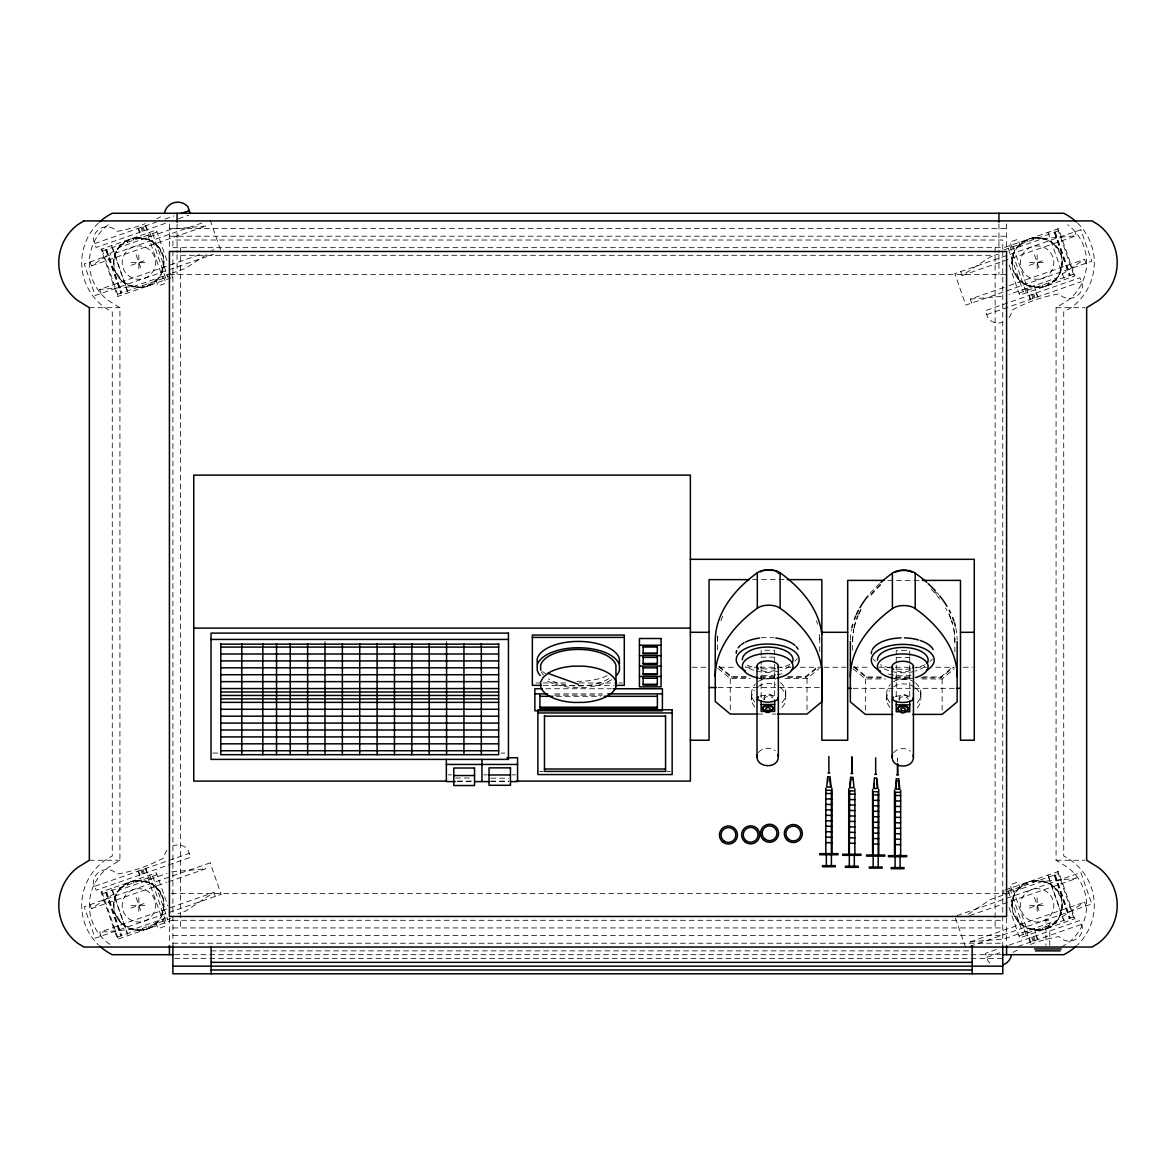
<?xml version="1.0" encoding="UTF-8"?>
<svg xmlns="http://www.w3.org/2000/svg" width="1176" height="1176" viewBox="0 0 1176 1176"><rect width="100%" height="100%" fill="white"/><g stroke="black" fill="none" stroke-linecap="round" stroke-linejoin="round"><path stroke-width="0.75" stroke-dasharray="5 3.75" d="M113.896 264.438C111.441 227.615 170.094 230.996 163.42 267.305C156.364 303.158 100.592 285.562 116.321 251.723M113.896 907.181C111.441 870.358 170.094 873.739 163.42 910.033C156.364 945.901 100.592 928.305 116.321 894.466M1012.198 264.438C1009.743 227.615 1068.396 230.996 1061.722 267.305C1054.666 303.158 998.894 285.562 1014.623 251.723M1012.198 907.181C1009.743 870.358 1068.396 873.739 1061.722 910.033C1054.666 945.901 998.894 928.305 1014.623 894.466M161.377 273.494L163.802 260.778M161.377 916.236L163.802 903.521M1059.679 273.494L1062.104 260.778M1059.679 916.236L1062.104 903.521M758.432 752.581C762.254 747.436 770.324 746.833 775.219 750.758M893.525 752.949C897.362 747.804 905.417 747.186 910.327 751.111M787.641 676.582L805.722 676.582L818.349 666.086M787.641 677.45L805.722 677.45L818.349 666.954M785.083 678.611L807.03 678.611L819.319 668.38M922.734 676.95L940.829 676.95L953.442 666.439M920.926 677.817L940.829 677.817L953.442 667.306M921.999 678.964L942.138 678.964L954.412 668.732M119.908 246.269L130.624 238.978A25.019 25.019 0 0 1 163.42 267.305A25.019 25.019 0 0 1 122.495 281.549L115.219 270.833M147.073 286.238L157.79 278.962M1018.21 246.269L1028.927 238.978A25.019 25.019 0 0 1 1061.722 267.305A25.019 25.019 0 0 1 1020.812 281.549L1013.521 270.833M119.908 888.997L130.624 881.721A25.019 25.019 0 0 1 163.42 910.033A25.019 25.019 0 0 1 122.495 924.292L115.219 913.576M1045.376 286.238L1056.092 278.962M147.073 928.981L157.79 921.705M1018.21 888.997L1028.927 881.721A25.019 25.019 0 0 1 1061.722 910.033A25.019 25.019 0 0 1 1020.812 924.292L1013.521 913.576M1045.376 928.981L1056.092 921.705M90.037 261.939L91.405 265.879L119.834 247.151L171.799 229.055L205.712 226.086L204.786 223.455M206.447 254.633L185.514 268.437L172.519 272.964M960.689 271.568L962.071 275.507L990.486 256.78L998.101 254.134M90.037 904.682L91.405 908.622L119.834 889.894L166.933 873.489M1085.963 263.277L1084.595 259.337L1056.166 278.065L1009.067 294.47M215.311 896.391L213.929 892.452L185.514 911.179L177.899 913.825M968.054 914.311L990.486 899.522L1003.481 894.995M1085.963 906.02L1084.595 902.08L1056.166 920.808L1004.201 938.904L970.288 941.873L971.67 945.813M108.236 224.748A47.437 47.437 0 0 0 108.236 300.483L119.923 307.7L119.923 860.259L108.236 867.476A47.437 47.437 0 0 0 108.236 943.211L111.338 945.137M1061.561 947.048L1067.764 943.211A47.437 47.437 0 0 0 1067.764 867.476L1056.077 860.259L1056.077 307.7L1067.764 300.483A47.437 47.437 0 0 0 1067.764 224.748M94.727 243.535L156.173 222.146M164.978 219.074L174.048 215.914M165.478 223.308L96.094 247.474L93.345 239.595A13.553 13.553 0 0 1 116.983 231.378A151.16 151.16 0 0 0 145.221 223.675M178.473 218.78L188.91 215.149M102.518 250.973L157.011 231.995M201.757 223.043L84.187 263.983L95.153 295.485L213.356 254.325M91.405 265.879L205.712 226.086M130.977 265.35L146.721 259.867M101.004 293.456L99.637 289.516L200.229 254.486M211.989 250.385L213.929 249.709M170.946 273.508L133.549 286.532L99.637 289.516M117.6 294.294L168.624 276.536M171.123 277.859L117.512 296.528L101.048 249.283L156.32 230.026L167.874 263.189M172.372 277.433L172.093 275.316M1058.4 230.922L1003.907 249.9L1003.216 247.93L1058.488 228.688L1074.952 275.948L1019.68 295.191L1008.126 262.027M1009.743 250.076L1042.45 238.684L1076.363 235.714L1074.996 231.775M962.071 275.507L1076.363 235.714M1029.279 265.35L1045.023 259.867M971.67 303.085L970.288 299.145L1007.479 286.194M1009.199 285.592L1084.595 259.337M1018.989 293.221L1073.482 274.243M986.767 314.595L1081.273 281.681M94.727 886.278L189.233 853.364M102.518 893.716L157.011 874.738M91.405 908.622L166.801 882.367M168.521 881.765L205.712 868.814L204.33 864.889M130.977 908.092L146.721 902.609M101.004 936.184L99.637 932.245L213.929 892.452M166.257 917.883L133.549 929.275L99.637 932.245M117.6 937.037L170.652 918.559M172.784 920.029L117.512 939.271L101.048 892.025L156.32 872.768L167.874 905.932M1003.628 890.541L1003.907 892.643M1004.877 890.1L1058.488 871.431L1074.952 918.677L1019.68 937.933L1008.126 904.77M1007.376 891.437L1058.4 873.665M1005.054 894.451L1042.45 881.427L1076.363 878.457L1074.996 874.518M956.985 915.604L1080.847 872.474L1091.813 903.977L969.524 946.562M969.73 915.59L1076.363 878.457M1029.279 908.092L1045.023 902.609M970.288 941.873L1084.595 902.08M1018.989 935.964L1073.482 916.986M996.41 949.561L985.4 953.398L988.134 961.277A13.553 13.553 0 0 0 992.353 964.452M1008.949 945.195L1079.906 920.485L1082.655 928.364A13.553 13.553 0 0 1 1059.017 936.596A151.16 151.16 0 0 0 1028.177 945.298M986.767 957.337L1002.496 951.854M1018.254 946.371L1081.273 924.424M760.137 696.03L767.678 695.001L775.219 696.03M895.23 696.398L902.771 695.369L910.327 696.398M970.288 299.145L1004.201 296.161M171.799 871.798L205.712 868.814M169.417 228.556L1006.582 228.556M169.417 236.2L1006.582 236.2M172.901 247.666L1002.76 247.666M180.545 255.31L995.117 255.31M131.197 262.615L146.486 262.615M1029.514 262.615L1044.803 262.615M169.417 274.42L1006.582 274.42M89.347 307.7L119.923 307.7M1056.077 307.7L1084.86 307.7M752.713 579.621L785.465 579.621M887.718 580.4L920.455 580.4M774.661 657.163L761.137 657.163L761.137 664.396M896.244 657.516L909.754 657.516M692.194 667.248L706.85 667.248M719.668 667.248L734.324 667.248M745.319 667.248L758.138 667.248M759.975 667.248L791.11 667.248M800.268 667.248L822.245 667.248M824.082 667.248L846.058 667.248M853.379 667.248L869.872 667.248M879.031 667.248L893.687 667.248M895.509 667.248L913.825 667.248M915.663 667.248L926.644 667.248M935.802 667.248L954.133 667.248M963.291 667.248L972.449 667.248M718.962 666.086L731.575 676.582L746.04 676.582M760.519 676.582L776.792 676.582M854.055 666.439L866.668 676.95L881.147 676.95M895.612 676.95L911.885 676.95M718.962 666.954L731.575 677.45L746.04 677.45M760.519 677.45L776.792 677.45M854.055 667.306L866.668 677.817L884.764 677.817M895.612 677.817L911.885 677.817M717.977 668.38L730.267 678.611L750.347 678.611M759.475 678.611L775.925 678.611M853.07 668.732L865.36 678.964L885.44 678.964M894.568 678.964L911.018 678.964M535.962 682.977L541.372 682.977M543.18 682.977L566.611 682.977M579.224 682.977L617.077 682.977M618.885 682.977L622.486 682.977M543.18 685.358L613.475 685.358M718.154 687.548L820.025 687.548M853.144 688.327L955.03 688.327M545.811 688.754L611.402 688.754M554.925 693.884L602.288 693.884M554.602 695.134L602.318 695.134M556.439 696.31L600.48 696.31M757.682 714.038L763.165 714.038M772.309 714.038L775.969 714.038M212.856 753.066L218.354 753.066M501.094 753.066L504.769 753.066M539.681 771.397L543.312 771.397M666.718 771.397L670.349 771.397M448.13 774.866L451.687 774.866M483.733 774.866L487.29 774.866M512.207 774.866L515.779 774.866M455.494 778.012L471.076 778.012M490.833 778.174L508.679 778.174M457.64 781.114L472.296 781.114M490.627 781.114L508.943 781.114M457.038 781.584L471.267 781.584M490.848 781.584L508.649 781.584M89.347 860.259L119.923 860.259M1056.077 860.259L1084.86 860.259M171.255 893.554L1006.582 893.554M131.197 905.344L146.486 905.344M1029.514 905.344L1044.803 905.344M172.901 920.293L1002.76 920.293M172.901 927.938L1002.76 927.938M172.901 935.582L1002.76 935.582M172.901 943.225L1002.76 943.225M211.121 950.87L970.347 950.87M174.724 954.692L1001.276 954.692M174.739 958.513L1002.76 958.513M1035.321 237.655L1048.037 240.08M1026.266 285.136L1038.981 287.561M137.019 237.655L149.734 240.08M127.963 285.136L140.679 287.561M1035.321 880.398L1048.037 882.823M1026.266 927.879L1038.981 930.304M137.019 880.398L149.734 882.823M127.963 927.879L140.679 930.304M1053.505 243.667L1060.781 254.383M1053.505 886.41L1060.781 897.126M155.188 243.667L162.479 254.383M155.188 886.41L162.479 897.126M1057.709 228.952L1074.173 276.213M1055.239 232.025L1070.322 275.346M1054.651 232.231L1069.734 275.551M1054.255 232.363L1069.351 275.684M1047.992 232.348L1064.456 279.594M1032.778 237.64L1033.454 239.61M1048.536 282.931L1049.227 284.901M1034.41 254.736L1039.893 270.48M1026.574 239.801L1027.265 241.771M1042.348 285.092L1043.038 287.062M1020.415 246.372L1017.946 239.272L1010.066 242.021L1012.536 249.106M1034.116 285.739L1037.967 296.764M1036.056 293.015L1037.438 296.955M1033.675 293.853L1035.042 297.793M1032.646 294.206L1034.027 298.145M1031.631 294.559L1032.998 298.498M1013.065 246.71L1028.162 290.031M1029.235 295.397L1030.617 299.336M1026.251 288.488L1030.088 299.512M1009.861 245.622L1026.31 292.883M1008.229 248.401L1023.311 291.721M1057.709 871.695L1074.173 918.956M1055.239 874.768L1070.322 918.088M1054.651 874.973L1069.734 918.294M1054.255 875.106L1069.351 918.427M1047.992 875.076L1064.456 922.337M1048.522 877.105L1063.604 920.426M1032.778 880.383L1033.454 882.353M1048.536 925.674L1049.227 927.643M1034.41 897.479L1039.893 913.223M1026.574 882.544L1027.265 884.514M1042.348 927.82L1043.038 929.79M1020.415 889.1L1017.946 882.015L1010.066 884.764L1012.536 891.849M1034.116 928.481L1037.967 939.506M1036.056 935.758L1037.438 939.697M1033.675 936.581L1035.042 940.521M1032.646 936.949L1034.027 940.873M1031.631 937.301L1032.998 941.241M1013.065 889.453L1028.162 932.774M1029.235 938.125L1030.617 942.064M1026.251 931.23L1030.088 942.255M1009.861 888.365L1026.31 935.626M1008.229 891.143L1023.311 934.45M955.412 918.015L965.805 947.856M210.195 220.103L220.588 249.944M152.689 233.509L167.771 276.83M149.69 232.348L166.139 279.594M145.912 225.704L149.749 236.729M163.464 276.11L165.934 283.21L158.054 285.944L155.585 278.859M145.383 225.895L146.765 229.834M147.838 235.2L162.935 278.506M143.002 226.733L144.369 230.658M141.973 227.086L143.354 231.025M140.958 227.438L142.325 231.378M138.562 228.262L139.944 232.201M138.033 228.453L141.884 239.478M132.962 238.169L133.652 240.139M148.735 283.445L149.425 285.415M136.107 254.736L141.59 270.48M126.773 240.33L127.464 242.285M142.546 285.606L143.222 287.576M112.396 247.533L127.478 290.854M111.544 245.622L128.008 292.883M106.648 249.532L121.745 292.853M106.266 249.665L121.348 292.986M105.678 249.871L120.761 293.191M101.827 249.003L118.291 296.264M152.689 876.252L167.771 919.558M149.69 875.076L166.139 922.337M145.912 868.447L149.749 879.472M163.464 918.853L165.934 925.938L158.054 928.687L155.585 921.602M145.383 868.638L146.765 872.577M147.838 877.928L162.935 921.249M143.002 869.461L144.369 873.4M141.973 869.814L143.354 873.753M140.958 870.181L142.325 874.106M138.562 871.004L139.944 874.944M138.033 871.195L141.884 882.22M132.962 880.912L133.652 882.867M148.735 926.188L149.425 928.158M136.107 897.479L141.59 913.223M126.773 883.058L127.464 885.028M142.546 928.349L143.222 930.319M112.396 890.276L127.478 933.597M111.544 888.365L128.008 935.626M106.648 892.275L121.745 935.596M106.266 892.408L121.348 935.728M105.678 892.613L120.761 935.934M101.827 891.746L118.291 939.007M1049.786 945.475L1049.786 920.293L1045.964 920.293L1045.964 945.475M1037.159 254.971L1037.159 270.26M1037.159 897.7L1037.159 912.988M1006.582 223.969L1006.582 249.047M1006.582 918.03L1006.582 943.902M1002.76 249.18L1002.76 240.022L172.901 240.022L172.901 249.18M1002.76 251.017L1002.76 945.989M998.938 224.057L998.938 252.825M998.938 254.633L998.938 274.42M995.117 247.666L995.117 927.938M954.838 652.033L954.838 640.597A237.17 118.585 0 0 0 953.442 627.029M942.138 678.964L942.138 710.848M940.829 676.95L940.829 677.817M920.764 692.091L920.764 697.045M909.754 656.032L909.754 650.607L896.244 650.607L896.244 656.032M909.754 657.84L909.754 663.264M909.754 665.072L909.754 699.117M896.244 657.84L896.244 663.264M896.244 665.072L896.244 699.117M886.733 695.339L886.733 700.293M866.668 676.95L866.668 677.817M865.36 678.964L865.36 710.848M852.659 650.284L852.659 640.597A240.962 120.481 0 0 1 853.82 628.734M819.745 651.68L819.745 640.229A237.17 118.585 0 0 0 819.584 635.128M807.03 678.611L807.03 710.495M805.722 676.582L805.722 677.45M785.671 691.723L785.671 696.692M774.661 662.896L774.661 650.24L761.137 650.24L761.137 655.664M774.661 664.396L774.661 700.881M761.137 666.204L761.137 699.073M751.626 694.972L751.626 699.926M731.575 676.582L731.575 677.45M730.267 678.611L730.267 710.495M717.551 649.916L717.551 640.229A240.962 120.481 0 0 1 717.933 633.438M446.571 641.493L446.571 644.139M324.988 641.493L324.988 644.139M180.545 247.666L180.545 927.938M177.061 224.057L177.061 252.825M177.061 254.633L177.061 274.42M172.901 251.017L172.901 945.989M169.417 223.969L169.417 249.047M169.417 918.03L169.417 943.902M138.841 254.971L138.841 270.26M138.841 897.7L138.841 912.988M1012.992 952.384A151.16 151.16 0 0 1 1017.96 949.826M1020.812 924.292A25.019 25.019 0 0 1 1028.927 881.721M1009.052 317.682A13.553 13.553 0 0 0 1011.772 310.302A151.16 151.16 0 0 1 1059.017 293.853A13.553 13.553 0 0 0 1082.655 285.621L1079.906 277.742L985.4 310.655L988.134 318.534A13.553 13.553 0 0 0 1002.702 322.298M1020.812 281.549A25.019 25.019 0 0 1 1028.927 238.978M160.539 216.884A151.16 151.16 0 0 1 156.775 218.736M122.495 281.549A25.019 25.019 0 0 1 130.624 238.978M122.495 924.292A25.019 25.019 0 0 1 130.624 881.721M166.948 850.292A13.553 13.553 0 0 0 164.228 857.657A151.16 151.16 0 0 1 116.983 874.106A13.553 13.553 0 0 0 93.345 882.338L96.094 890.217L190.6 857.304L187.866 849.425A13.553 13.553 0 0 0 173.298 845.662M98.461 223.028A55.11 55.11 0 0 0 112.279 311.963L112.279 856.01A55.11 55.11 0 0 0 98.461 944.931M1077.539 223.028A55.11 55.11 0 0 1 1063.721 311.963L1063.721 856.01A55.11 55.11 0 0 1 1077.539 944.931M607.228 675.685A41.454 19.963 0 0 1 577.019 681.33M545.752 673.73A41.454 19.963 0 0 1 542.68 671.57M608.742 678.655A37.985 18.287 0 0 1 548.486 679.008M543.415 674.906A37.985 18.287 0 0 1 541.342 671.878M611.535 679.654A41.454 19.963 0 0 1 545.752 680.051M763.988 699.72A4.719 4.087 0 0 1 768.134 696.28L769.369 696.295A4.719 4.087 0 0 1 772.456 697.912M780.482 682.624A17.125 14.832 0 0 1 782.011 702.631M754.845 702.131A17.125 14.832 0 0 1 755.286 684.079M758.52 681.389A17.125 14.832 0 0 1 766.781 678.611L771.25 678.684A17.125 14.832 0 0 1 775.543 679.772M780.482 687.592A17.125 14.832 0 0 1 782.011 707.585M754.845 707.085A17.125 14.832 0 0 1 754.404 690.077M758.52 686.358A17.125 14.832 0 0 1 766.781 683.565L771.25 683.653A17.125 14.832 0 0 1 775.543 684.726M764.253 699.793A4.719 4.087 0 0 1 768.134 694.252L769.369 694.266A4.719 4.087 0 0 1 773.338 697.853M816.482 620.81A237.17 118.585 0 0 1 817.511 624.162M819.437 634.29A237.17 118.585 0 0 1 819.745 641.096M717.551 641.096A240.962 120.481 0 0 1 717.933 634.305M720.991 620.84A240.962 120.481 0 0 1 723.637 614.195M781.966 673.745A31.458 15.729 0 0 1 777.395 674.686M775.822 674.921A31.458 15.729 0 0 1 759.534 674.921M797.24 658.604A31.458 15.729 0 0 1 794.917 661.088M789.919 664.352A31.458 15.729 0 0 1 780.482 667.586M775.822 668.409A31.458 15.729 0 0 1 759.534 668.409M751.949 666.851A31.458 15.729 0 0 1 745.437 664.352M761.137 637.848A31.458 15.729 0 0 1 774.22 637.848M775.219 670.011A10.672 5.336 0 0 1 760.137 670.011M777.38 677.949A25.343 12.671 0 0 1 757.976 677.949M789.625 666.072A25.343 12.671 0 0 1 780.35 670.702M778.894 671.099A25.343 12.671 0 0 1 755.007 670.702M753.61 670.276A25.343 12.671 0 0 1 745.731 666.072M936.552 592.204A239.434 119.717 0 0 1 938.727 594.718M955.735 627.778A239.434 119.717 0 0 1 957.146 639.729M899.081 700.073A4.719 4.087 0 0 1 903.227 696.633L904.462 696.662A4.719 4.087 0 0 1 908.151 699.22M915.575 682.991A17.125 14.832 0 0 1 917.104 702.983M889.938 702.484A17.125 14.832 0 0 1 890.394 684.432M893.613 681.757A17.125 14.832 0 0 1 901.874 678.964L906.343 679.052A17.125 14.832 0 0 1 914.458 682.139M915.575 687.945A17.125 14.832 0 0 1 917.104 707.952M889.938 707.438A17.125 14.832 0 0 1 889.512 690.43M893.613 686.71A17.125 14.832 0 0 1 901.874 683.932L906.343 684.006A17.125 14.832 0 0 1 914.458 687.093M899.346 700.146A4.719 4.087 0 0 1 903.227 694.604L904.462 694.634A4.719 4.087 0 0 1 908.431 698.221M931.024 588.985A237.17 118.585 0 0 1 939.595 598.952M945.577 607.963A237.17 118.585 0 0 1 947.018 610.565M948.958 614.519A237.17 118.585 0 0 1 951.002 619.502M951.59 621.178A237.17 118.585 0 0 1 952.604 624.529M953.442 627.896A237.17 118.585 0 0 1 954.838 641.464M934.45 591.807A237.17 118.585 0 0 1 936.596 594.292M948.958 613.651A237.17 118.585 0 0 1 951.002 618.635M951.59 620.311A237.17 118.585 0 0 1 952.604 623.662M852.659 641.464A240.962 120.481 0 0 1 853.82 629.601M854.173 627.91A240.962 120.481 0 0 1 857.995 616.209M858.73 614.548A240.962 120.481 0 0 1 862.126 607.992M871.107 595.203A240.962 120.481 0 0 1 882.911 583.002M854.173 627.043A240.962 120.481 0 0 1 857.995 615.342M858.73 613.681A240.962 120.481 0 0 1 861.391 608.418M871.107 594.336A240.962 120.481 0 0 1 881.603 583.325M850.366 639.729A243.241 121.613 0 0 1 851.527 629.483M870.049 593.498A243.241 121.613 0 0 1 879.575 583.634M910.915 675.289A31.458 15.729 0 0 1 888.483 674.113M932.333 658.957A31.458 15.729 0 0 1 930.01 661.456M925.012 664.705A31.458 15.729 0 0 1 915.575 667.953M910.915 668.776A31.458 15.729 0 0 1 894.627 668.776M889.982 667.953A31.458 15.729 0 0 1 880.53 664.705M875.532 661.456A31.458 15.729 0 0 1 873.209 658.957M910.327 670.379A10.672 5.336 0 0 1 895.23 670.379M913.987 677.964A25.343 12.671 0 0 1 893.084 678.317M924.718 666.439A25.343 12.671 0 0 1 915.442 671.07M913.987 671.467A25.343 12.671 0 0 1 890.1 671.07M888.703 670.629A25.343 12.671 0 0 1 880.824 666.439M1080.847 229.732L954.838 273.611L965.805 305.113L1091.813 261.234L1080.847 229.732M210.195 862.846L84.187 906.725L95.153 938.227L221.161 894.348L210.195 862.846M897.611 761.989L897.611 758.447L897.538 761.989M1026.251 917.971A16.684 16.684 0 0 0 1053.534 908.475A16.684 16.684 0 0 0 1031.661 889.6A16.684 16.684 0 0 0 1026.251 917.971M1026.251 275.243A16.684 16.684 0 0 0 1053.534 265.732A16.684 16.684 0 0 0 1031.661 246.857A16.684 16.684 0 0 0 1026.251 275.243M127.949 275.243A16.684 16.684 0 0 0 155.232 265.732A16.684 16.684 0 0 0 133.358 246.857A16.684 16.684 0 0 0 127.949 275.243M127.949 917.971A16.684 16.684 0 0 0 155.232 908.475A16.684 16.684 0 0 0 133.358 889.6A16.684 16.684 0 0 0 127.949 917.971"/><path stroke-width="1.5" d="M827.595 782.128L827.889 778.865M850.057 787.641L850.807 779.438L852.806 779.438M873.93 788.42L874.385 783.51M895.833 789.023L896.582 780.835L898.567 780.835L899.331 789.023M778.35 666.248L778.35 757.006C777.821 769.898 754.228 767.752 757.373 754.713M913.443 666.601L913.443 757.359C912.914 770.251 889.335 768.119 892.466 755.08M616.048 686.461L615.915 681.683A37.985 18.287 0 0 0 582.811 666.13L572.903 666.189A37.985 18.287 0 0 0 547.913 673.348L543.062 677.508L540.607 682.124L540.74 686.902A37.985 18.287 0 0 0 573.829 702.454L583.752 702.395A37.985 18.287 0 0 0 616.048 686.461L615.915 665.087A37.985 18.287 0 0 0 577.857 649.417A37.985 18.287 0 0 0 540.607 665.543L540.74 670.32M758.432 696.751L757.373 699.411C763.283 703.042 772.073 703.042 777.983 699.411L777.983 697.603M893.525 697.118L892.466 699.764C898.376 703.41 907.166 703.41 913.09 699.764L913.09 697.956M821.73 634.231A239.434 119.717 0 0 0 784.642 576.152L780.114 572.8A13.73 6.865 0 0 0 757.315 572.8L752.772 576.181A243.241 121.613 0 0 0 715.243 641.082L715.243 701.528L730.267 714.038L757.682 714.038M777.792 714.038L807.03 714.038L822.053 701.528L822.053 676.509A239.434 119.717 0 0 0 784.642 611.579L780.114 608.227A13.73 6.865 0 0 0 757.315 608.227L752.772 611.608A243.241 121.613 0 0 0 715.243 676.509M926.762 582.399A239.434 119.717 0 0 0 919.75 576.519L915.207 573.168A13.73 6.865 0 0 0 892.408 573.168L887.865 576.549A243.241 121.613 0 0 0 880.898 582.443M957.146 676.876A239.434 119.717 0 0 0 919.75 611.946L915.207 608.595A13.73 6.865 0 0 0 892.408 608.595L887.865 611.976A243.241 121.613 0 0 0 850.351 676.876M180.795 213.562L189.233 210.622M690.371 559.32L974.272 559.32L974.272 740.233L960.483 740.233L960.483 580.4L922.278 580.4M749.083 579.621L709.055 579.621L709.055 740.233L690.371 740.233M787.288 579.621L821.848 579.621L821.848 740.233L847.69 740.233L847.69 580.4L884.073 580.4M193.761 628.116L690.371 628.116M690.371 632.306L709.055 632.306M821.848 632.306L847.69 632.306M960.483 632.306L974.272 632.306M532.361 637.407L624.294 637.407M211.019 639.435L508.444 639.435M220.794 644.139L498.668 644.139M639.421 645.227L661.059 645.227M220.794 647.094L498.668 647.094M643.14 647.02L657.34 647.02M643.14 653.062L657.34 653.062M220.794 654.003L498.668 654.003M639.421 655.635L661.059 655.635M643.14 657.428L657.34 657.428M220.794 660.912L498.668 660.912M643.14 663.47L657.34 663.47M639.421 666.042L661.059 666.042M220.794 667.821L498.668 667.821M643.14 667.836L657.34 667.836M643.14 673.877L657.34 673.877M220.794 674.73L498.668 674.73M639.421 676.465L661.059 676.465M643.14 678.258L657.34 678.258M220.794 681.639L498.668 681.639M643.14 684.3L657.34 684.3M541.372 685.358L532.361 685.358L532.361 635.04L624.294 635.04L624.294 685.358L615.283 685.358M709.055 687.548L716.331 687.548M847.69 688.327L851.336 688.327M956.852 688.327L960.483 688.327M220.794 688.548L498.668 688.548M542.165 688.754L534.874 688.754L534.874 710.804L662.411 710.804L662.411 688.754L613.225 688.754M220.794 692.002L498.668 692.002M534.874 693.884L547.634 693.884M607.757 693.884L662.411 693.884M220.794 695.457L498.668 695.457M539.916 696.31L552.764 696.31M604.155 696.31L657.384 696.31M220.794 698.911L498.668 698.911M220.794 702.366L498.668 702.366M761.137 704.497L774.661 704.497M896.244 704.85L909.754 704.85M539.916 707.202L657.384 707.202M220.794 709.275L498.668 709.275M901.301 711.774L896.244 711.774L896.244 701.234M904.682 711.774L909.754 711.774L909.754 701.234M537.873 712.95L672.158 712.95M892.775 714.391L865.36 714.391L850.351 701.896L850.351 641.449M912.885 714.391L942.138 714.391L957.146 701.896L957.146 641.449M220.794 716.184L498.668 716.184M544.473 716.125L665.557 716.125M220.794 723.093L498.668 723.093M220.794 730.002L498.668 730.002M220.794 736.911L498.668 736.911M220.794 743.82L498.668 743.82M220.794 750.729L498.668 750.729M506.871 757.741L517.558 757.741L517.558 781.584L510.428 781.584M446.351 764.444L517.558 764.444M544.473 769.016L665.557 769.016M827.948 772.985L829.815 772.985M850.865 773.573L852.747 773.573M874.738 774.367L876.605 774.367M489.04 774.969L510.457 774.969M896.641 774.955L898.508 774.955M453.774 775.528L474.531 775.528M446.645 781.114L193.761 781.114L193.761 475.119L690.371 475.119L690.371 781.114L516.279 781.114M455.244 781.584L446.351 781.584L446.351 759.417M474.825 781.584L489.069 781.584M826.449 790.316L831.403 790.316L831.403 865.654M849.631 790.904L849.293 866.242M850.028 790.904L853.982 790.904M873.489 791.698L878.193 791.698L878.193 867.035M895.406 792.286L895.068 867.623M895.803 792.286L899.758 792.286M819.672 853.644L838.091 853.644M842.589 854.232L861.023 854.232M819.672 854.746L838.091 854.746M866.462 855.025L884.881 855.025M842.589 855.32L861.023 855.32M888.365 855.613L906.784 855.613M866.462 856.113L884.881 856.113M888.365 856.701L906.784 856.701M822.406 865.654L835.372 865.654M845.323 866.242L858.289 866.242M822.406 866.756L835.372 866.756M869.196 867.035L882.162 867.035M845.323 867.329L858.289 867.329M891.099 867.623L904.065 867.623M869.196 868.123L882.162 868.123M891.099 868.711L904.065 868.711M1034.513 948.958L1061.237 948.958M1035.483 950.87L1060.267 950.87M173.093 954.692L112.279 954.692A55.11 55.11 0 0 1 99.695 946.092M1002.908 954.692L1063.721 954.692A55.11 55.11 0 0 0 1076.305 946.092M211.121 962.335L972.185 962.335M172.901 966.158L1002.76 966.158M211.121 969.98L972.185 969.98M825.817 793.477L831.961 793.594M848.734 794.065L854.878 794.182M872.607 794.858L878.751 794.976M894.51 795.446L900.654 795.564M825.817 798.945L831.961 799.063M848.734 799.533L854.878 799.651M872.607 800.327L878.751 800.43M894.51 800.915L900.654 801.032M825.817 804.399L831.961 804.516M848.734 804.987L854.878 805.104M872.607 805.78L878.751 805.898M894.51 806.368L900.654 806.486M825.817 809.852L831.961 809.97M848.734 810.44L854.878 810.558M872.607 811.234L878.751 811.352M894.51 811.822L900.654 811.94M825.817 815.321L831.961 815.438M848.734 815.909L854.878 816.026M872.607 816.703L878.751 816.82M894.51 817.291L900.654 817.408M825.817 820.774L831.961 820.892M848.734 821.362L854.878 821.48M872.607 822.156L878.751 822.274M894.51 822.744L900.654 822.862M825.817 826.243L831.961 826.346M848.734 826.831L854.878 826.934M872.607 827.61L878.751 827.728M894.51 828.213L900.654 828.316M825.817 831.697L831.961 831.814M848.734 832.285L854.878 832.402M872.607 833.078L878.751 833.196M894.51 833.666L900.654 833.784M825.817 837.15L831.961 837.268M848.734 837.738L854.878 837.856M872.607 838.532L878.751 838.65M894.51 839.12L900.654 839.238M825.817 842.619L831.961 842.736M848.734 843.207L854.878 843.31M872.607 844L878.751 844.103M894.51 844.588L900.654 844.691M547.913 673.348L578.327 684.285M190.144 213.253L187.866 206.682A13.553 13.553 0 0 0 164.655 212.297M913.09 755.08L913.443 757.359M777.983 754.713L778.35 757.006M876.664 780.232L877.428 788.42M829.874 778.865L830.623 787.053M619.502 663.749L619.355 658.531A41.454 19.963 0 0 0 577.813 641.42A41.454 19.963 0 0 0 537.153 659.016L537.3 664.234M1006.582 945.533L1006.582 954.692M1002.76 945.989L1002.76 973.802L172.901 973.802L172.901 945.989M998.938 213.268L998.938 222.264M972.185 946.709L972.185 966.158M972.185 966.51L972.185 973.802M915.207 573.168L915.207 608.595M900.654 790.11L900.654 855.613M900.096 854.761L900.096 867.623M894.51 790.11L894.51 855.613M892.408 573.168L892.408 608.595M892.099 666.601L892.099 757.359M878.751 789.522L878.751 855.025M875.635 757.858L875.708 773.823M873.165 791.698L873.165 867.035M872.607 789.522L872.607 855.025M854.878 788.728L854.878 854.232M854.32 855.217L854.32 866.242M851.836 757.065L851.836 773.029M851.777 757.065L851.777 773.029M848.734 788.728L848.734 854.232M831.961 788.14L831.961 853.644M828.845 756.477L828.918 772.441M826.361 854.629L826.361 865.654M825.817 788.14L825.817 853.644M780.114 572.8L780.114 608.227M778.247 572.624L778.247 573.491M774.661 700.881L774.661 711.406L761.137 711.406L761.137 700.881M757.315 572.8L757.315 608.227M757.006 666.248L757.006 757.006M665.557 715.537L665.557 771.382L544.473 771.382L544.473 715.537M657.34 656.634L657.34 664.264L643.14 664.264L643.14 656.634M657.34 667.057L657.34 674.671L643.14 674.671L643.14 667.057M657.34 677.464L657.34 685.079L643.14 685.079L643.14 677.464M657.384 695.134L657.384 708.393L539.916 708.393L539.916 695.134M498.668 643.639L498.668 754.683L220.794 754.683L220.794 643.639M481.954 759.417L481.954 781.584M481.307 643.639L481.307 754.683M463.932 643.639L463.932 754.683M446.571 643.639L446.571 754.683M429.196 643.639L429.196 754.683M411.835 643.639L411.835 754.683M394.46 643.639L394.46 754.683M377.099 643.639L377.099 754.683M359.724 643.639L359.724 754.683M342.363 643.639L342.363 754.683M324.988 643.639L324.988 754.683M307.627 643.639L307.627 754.683M290.251 643.639L290.251 754.683M276.536 643.639L276.536 754.683M262.821 643.639L262.821 754.683M241.8 643.639L241.8 754.683M211.121 946.709L211.121 966.158M211.121 966.51L211.121 973.802M177.061 213.268L177.061 222.264M169.417 945.533L169.417 954.692M1011.345 955.662A13.553 13.553 0 0 1 1002.702 965.04M1076.305 221.867A55.11 55.11 0 0 0 1063.721 213.268L112.279 213.268A55.11 55.11 0 0 0 99.695 221.867M616.827 675.112A41.454 19.963 0 0 0 619.502 670.055L619.355 664.852A41.454 19.963 0 0 0 577.813 647.741A41.454 19.963 0 0 0 537.153 665.337L537.3 670.555A41.454 19.963 0 0 0 540.225 675.568M765.194 710.289A5.41 2.705 0 0 1 763.753 706.217A5.41 2.705 0 0 1 772.044 706.217A5.41 2.705 0 0 1 770.603 710.289M766.502 711.348A5.41 2.705 0 0 1 763.753 706.996A5.41 2.705 0 0 1 772.808 707.585A5.41 2.705 0 0 1 767.899 711.436M766.017 709.275A2.176 1.088 0 0 1 767.899 707.643A2.176 1.088 0 0 1 769.78 709.275M760.387 571.859A11.407 5.704 0 0 1 761.769 571.227M763.342 570.727A11.407 5.704 0 0 1 774.073 570.727M775.645 571.227A11.407 5.704 0 0 1 777.027 571.859M758.432 668.909A10.672 5.336 0 0 1 766.282 660.956A10.672 5.336 0 0 1 777.983 667.63M757.976 677.949A25.343 12.671 0 0 1 747.568 658.531A25.343 12.671 0 0 1 787.788 658.531A25.343 12.671 0 0 1 777.38 677.949M736.22 653.224A31.458 15.729 0 0 1 736.705 650.49M738.116 647.844A31.458 15.729 0 0 1 740.439 645.359M741.527 644.492A31.458 15.729 0 0 1 744.04 642.846M745.437 642.111A31.458 15.729 0 0 1 759.534 638.039M775.822 638.039A31.458 15.729 0 0 1 794.917 645.359M796.181 646.58A31.458 15.729 0 0 1 798.063 649.152M745.437 670.849A31.458 15.729 0 0 1 744.967 648.858A31.458 15.729 0 0 1 788.934 648.138A31.458 15.729 0 0 1 791.316 670.114M742.335 659.736A25.343 12.671 0 0 1 770.986 647.168A25.343 12.671 0 0 1 792.154 663.014M928.085 583.605A239.434 119.717 0 0 1 935.435 590.955M939.756 595.982A239.434 119.717 0 0 1 947.018 606.316M949.252 610.27A239.434 119.717 0 0 1 950.59 612.931M952.633 617.62A239.434 119.717 0 0 1 953.854 620.987M954.398 622.677A239.434 119.717 0 0 1 955.338 626.073M897.773 709.01A5.41 2.705 0 0 1 901.154 705.776A5.41 2.705 0 0 1 907.901 707.173A5.41 2.705 0 0 1 905.696 710.657M899.17 710.231A5.41 2.705 0 0 1 898.317 709.657M901.595 711.7A5.41 2.705 0 0 1 898.567 707.54A5.41 2.705 0 0 1 907.431 707.54A5.41 2.705 0 0 1 904.403 711.7M901.463 709.863A2.176 1.088 0 0 1 901.33 708.393A2.176 1.088 0 0 1 904.241 708.202A2.176 1.088 0 0 1 904.888 709.643M895.48 572.212A11.407 5.704 0 0 1 912.12 572.212M851.88 627.778A243.241 121.613 0 0 1 852.747 624.382M854.408 619.326A243.241 121.613 0 0 1 855.746 615.959M856.481 614.298A243.241 121.613 0 0 1 858.451 610.315M859.921 607.669A243.241 121.613 0 0 1 867.947 596.026M893.525 669.276A10.672 5.336 0 0 1 901.375 661.309A10.672 5.336 0 0 1 913.09 667.983M893.084 678.317A25.343 12.671 0 0 1 882.015 659.339A25.343 12.671 0 0 1 921.455 658.045A25.343 12.671 0 0 1 915.442 677.582M871.328 653.591A31.458 15.729 0 0 1 871.798 650.857M872.401 649.519A31.458 15.729 0 0 1 901.139 637.877M904.418 637.877A31.458 15.729 0 0 1 918.5 639.965M920.235 640.508A31.458 15.729 0 0 1 933.156 649.519M880.53 671.217A31.458 15.729 0 0 1 880.06 649.226A31.458 15.729 0 0 1 924.027 648.505A31.458 15.729 0 0 1 926.423 670.467M877.428 660.104A25.343 12.671 0 0 1 906.079 647.535A25.343 12.671 0 0 1 927.247 663.382M827.654 776.807L826.713 787.053L831.05 787.053L830.124 776.807L827.654 776.807M850.571 777.395L849.631 787.641L853.982 787.641L853.041 777.395L850.571 777.395M874.444 778.189L873.503 788.42L877.84 788.42L876.914 778.189L874.444 778.189M896.347 778.777L895.406 789.023L899.758 789.023L898.817 778.777L896.347 778.777M83.863 220.912L77.66 224.748A47.437 47.437 0 0 0 77.66 300.483L89.347 307.7L89.347 860.259L77.66 867.476A47.437 47.437 0 0 0 77.66 943.211L83.863 947.048L1092.137 947.048L1098.34 943.211A47.437 47.437 0 0 0 1098.34 867.476L1086.653 860.259L1086.653 307.7L1098.34 300.483A47.437 47.437 0 0 0 1098.34 224.748L1092.137 220.912L83.863 220.912M1006.582 251.488L169.417 251.488L169.417 916.486L1006.582 916.486L1006.582 251.488M508.444 633.114L211.019 633.114L211.019 759.387L508.444 759.387L508.444 633.114M661.059 638.509L639.421 638.509L639.421 686.872L661.059 686.872L661.059 638.509M657.34 646.227L643.14 646.227L643.14 653.841L657.34 653.841L657.34 646.227M672.158 709.789L537.873 709.789L537.873 774.558L672.158 774.558L672.158 709.789M510.457 767.855L489.04 767.855L489.04 785.289L510.457 785.289L510.457 767.855M474.531 768.016L453.774 768.016L453.774 785.524L474.531 785.524L474.531 768.016M897.611 774.411L897.611 763.768L897.538 774.411M787.391 840.34A9.026 9.026 0 0 0 802.179 835.269A9.026 9.026 0 0 0 790.39 824.993A9.026 9.026 0 0 0 787.391 840.34M788.567 839.223A7.409 7.409 0 0 0 800.621 834.813A7.409 7.409 0 0 0 790.787 826.566A7.409 7.409 0 0 0 788.567 839.223M722.52 841.825A9.026 9.026 0 0 0 737.308 836.753A9.026 9.026 0 0 0 725.504 826.478A9.026 9.026 0 0 0 722.52 841.825M723.681 840.708A7.409 7.409 0 0 0 735.75 836.298A7.409 7.409 0 0 0 725.901 828.051A7.409 7.409 0 0 0 723.681 840.708M744.717 841.648A9.026 9.026 0 0 0 759.505 836.562A9.026 9.026 0 0 0 747.701 826.302A9.026 9.026 0 0 0 744.717 841.648M745.878 840.517A7.409 7.409 0 0 0 757.932 836.121A7.409 7.409 0 0 0 748.098 827.875A7.409 7.409 0 0 0 745.878 840.517M763.636 840.076A9.026 9.026 0 0 0 778.424 834.989A9.026 9.026 0 0 0 766.62 824.729A9.026 9.026 0 0 0 763.636 840.076M764.797 838.944A7.409 7.409 0 0 0 776.866 834.548A7.409 7.409 0 0 0 767.017 826.302A7.409 7.409 0 0 0 764.797 838.944M766.37 712.23A2.176 1.088 0 0 0 770.001 711.745A2.176 1.088 0 0 0 767.34 710.407A2.176 1.088 0 0 0 766.37 712.23M901.463 712.597A2.176 1.088 0 0 0 905.094 712.112A2.176 1.088 0 0 0 902.433 710.774A2.176 1.088 0 0 0 901.463 712.597"/></g></svg>
